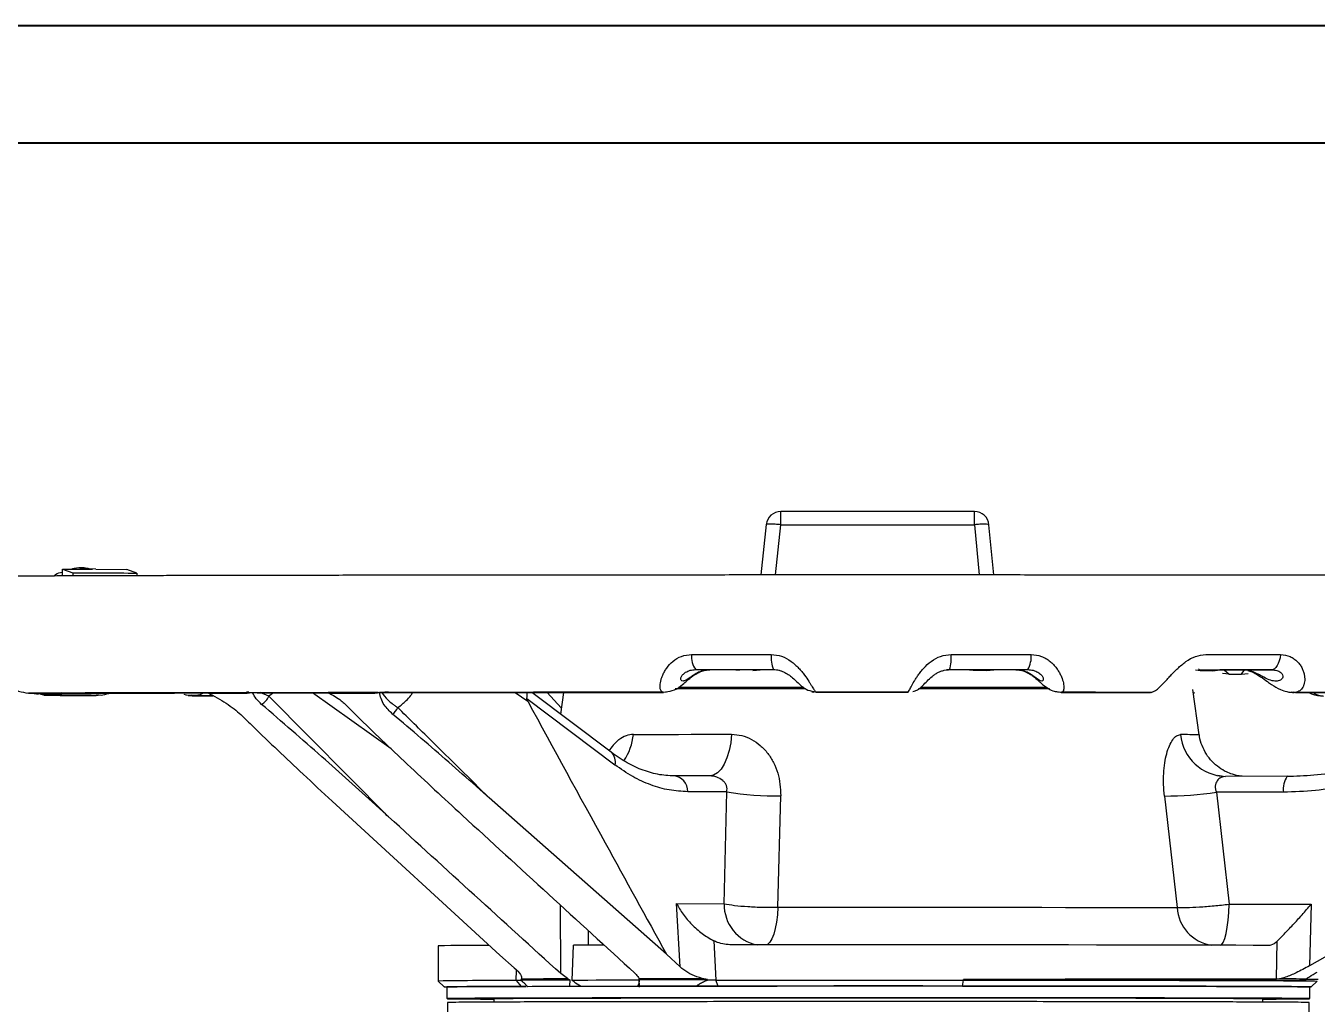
# Model space of a CAD drawing. Header units: millimetres. Extents: x 2379 to 4059, y 879 to 2067.
# Drawn here: x 3406.5 to 3626.5, y 1900.4 to 2067.1 of the extents above; entities that cross this region are included whole.
import ezdxf

# ---------------------------------------------------------------- set-up
doc = ezdxf.new("R2010")
doc.units = ezdxf.units.MM
doc.layers.add('粗实线', color=7, linetype='Continuous', lineweight=40)

msp = doc.modelspace()

# ---------------------------------------------------------------- linework, layer by layer
at = {"color": 7, "linetype": 'Continuous', "lineweight": 25}
for p, q in [((3535.128, 1982.116), (3535.128, 1984.372)), ((3568.103, 1984.372), (3535.128, 1984.372)), ((3568.103, 1982.116), (3568.103, 1984.372)), ((3532.642, 1982.131), (3531.749, 1973.554)), ((3534.238, 1973.554), (3535.128, 1982.116)), ((3535.128, 1982.116), (3568.103, 1982.116)), ((3568.103, 1982.116), (3568.925, 1973.554)), ((3571.413, 1973.554), (3570.592, 1982.111)), ((3412.737, 1974.561), (3414.53, 1973.938)), ((3412.737, 1974.561), (3417.873, 1974.539)), ((3412.737, 1973.385), (3412.737, 1974.561)), ((3414.53, 1973.938), (3414.53, 1973.392)), ((3418.413, 1974.536), (3415.687, 1974.657)), ((3416.444, 1974.781), (3415.908, 1974.783)), ((3418.413, 1974.536), (3423.741, 1974.515)), ((3425.404, 1973.885), (3423.741, 1974.515)), ((3425.404, 1973.885), (3425.404, 1973.425)), ((3520.633, 1957.427), (3533.879, 1957.431)), ((3520.633, 1957.427), (3523.012, 1957.403)), ((3528.077, 1957.249), (3526.839, 1957.4)), ((3530.351, 1957.25), (3531.591, 1957.402)), ((3562.931, 1957.315), (3563.707, 1957.41)), ((3563.883, 1957.432), (3563.344, 1957.408)), ((3563.707, 1957.41), (3563.883, 1957.432)), ((3563.883, 1957.432), (3577.189, 1957.429)), ((3567.893, 1957.251), (3566.647, 1957.403)), ((3570.177, 1957.25), (3567.893, 1957.251)), ((3570.177, 1957.25), (3571.42, 1957.401)), ((3577.189, 1957.429), (3575.192, 1957.405)), ((3606.608, 1957.231), (3605.751, 1957.343)), ((3606.608, 1957.231), (3606.259, 1957.529)), ((3606.305, 1957.413), (3618.766, 1957.402)), ((3608.747, 1957.229), (3606.608, 1957.231)), ((3608.747, 1957.229), (3609.909, 1957.379)), ((3611.514, 1956.632), (3610.387, 1956.777)), ((3610.633, 1957.379), (3611.514, 1956.632)), ((3611.514, 1956.632), (3613.63, 1956.634)), ((3613.63, 1956.634), (3614.103, 1957.365)), ((3613.63, 1956.634), (3614.752, 1956.781)), ((3618.766, 1957.402), (3613.98, 1957.381)), ((3437.742, 1953.544), (3444.205, 1953.557)), ((3437.742, 1953.544), (3437.998, 1953.408)), ((3444.495, 1953.556), (3444.092, 1953.556)), ((3444.205, 1953.557), (3444.24, 1953.414)), ((3458.382, 1953.581), (3465.767, 1953.592)), ((3458.382, 1953.581), (3458.664, 1953.425)), ((3465.767, 1953.592), (3465.759, 1953.429)), ((3467.694, 1953.614), (3468.212, 1953.719)), ((3514.963, 1953.58), (3515.643, 1953.634)), ((3514.999, 1953.567), (3515.643, 1953.634)), ((3515.072, 1953.589), (3514.999, 1953.567)), ((3540.401, 1953.642), (3540.772, 1953.611)), ((3541.12, 1953.571), (3540.401, 1953.642)), ((3540.712, 1953.7), (3540.856, 1953.656)), ((3582.306, 1953.636), (3583.046, 1953.571)), ((3582.564, 1953.613), (3582.955, 1953.55)), ((3583.01, 1953.56), (3582.965, 1953.578)), ((3598.201, 1953.55), (3598.409, 1953.571)), ((3606.415, 1946.304), (3605.324, 1954.062)), ((3622.094, 1953.607), (3622.815, 1953.537)), ((3622.721, 1953.527), (3622.094, 1953.607)), ((3622.721, 1953.527), (3622.552, 1953.563)), ((3406.756, 1953.45), (3406.952, 1953.421)), ((3407.053, 1953.41), (3406.971, 1953.421)), ((3407.053, 1953.41), (3407.272, 1953.421)), ((3409.227, 1953.164), (3408.651, 1953.29)), ((3409.067, 1953.234), (3409.404, 1953.189)), ((3409.561, 1953.1), (3409.275, 1953.137)), ((3409.475, 1953.11), (3409.275, 1953.137)), ((3409.404, 1953.189), (3409.462, 1953.181)), ((3409.462, 1953.181), (3410.412, 1953.052)), ((3417.692, 1953.07), (3418.491, 1953.11)), ((3418.435, 1953.024), (3419.247, 1953.148)), ((3418.491, 1953.11), (3418.675, 1953.119)), ((3420.333, 1953.313), (3420.985, 1953.413)), ((3433.872, 1953.088), (3433.479, 1953.186)), ((3434.176, 1953.022), (3433.763, 1953.064)), ((3433.866, 1953.054), (3433.763, 1953.064)), ((3434.338, 1953.032), (3434.176, 1953.022)), ((3434.176, 1953.022), (3438.347, 1953.012)), ((3434.755, 1953.031), (3434.338, 1953.032)), ((3434.46, 1953.04), (3434.863, 1952.98)), ((3437.998, 1953.408), (3444.24, 1953.414)), ((3444.24, 1953.414), (3444.983, 1953.518)), ((3447.924, 1952.895), (3446.458, 1953.508)), ((3448.706, 1953.477), (3447.924, 1952.895)), ((3468.316, 1932.334), (3447.924, 1952.895)), ((3468.735, 1943.955), (3455.348, 1953.488)), ((3458.012, 1953.524), (3458.096, 1953.517)), ((3458.664, 1953.425), (3465.759, 1953.429)), ((3466.784, 1953.534), (3467.18, 1953.509)), ((3489.867, 1953.53), (3492.003, 1952.046)), ((3491.866, 1952.517), (3506.876, 1941.186)), ((3506.22, 1943.331), (3492.705, 1953.533)), ((3497.733, 1950.909), (3495.314, 1953.535)), ((3498.103, 1953.537), (3497.585, 1949.85)), ((3605.417, 1953.4), (3605.631, 1953.536)), ((3623.057, 1953.526), (3622.721, 1953.527)), ((3523.019, 1939.314), (3516.906, 1939.333)), ((3523.623, 1939.295), (3523.618, 1939.261)), ((3523.646, 1939.43), (3523.629, 1939.331)), ((3610.5, 1939.189), (3609.564, 1939.359)), ((3610.89, 1939.239), (3610.508, 1939.141)), ((3621.396, 1939.244), (3610.885, 1939.239)), ((3525.918, 1936.6), (3519.272, 1936.62)), ((3525.481, 1917.526), (3525.918, 1936.6)), ((3534.647, 1916.929), (3535.126, 1935.943)), ((3620.778, 1936.534), (3609.35, 1936.529)), ((3609.35, 1936.529), (3611.491, 1917.453)), ((3458.707, 1934.996), (3487.286, 1908.739)), ((3515.64, 1908.952), (3485.459, 1935.571)), ((3600.482, 1935.888), (3602.639, 1916.872)), ((3497.631, 1905.621), (3497.599, 1917.282)), ((3517.347, 1917.551), (3525.481, 1917.526)), ((3517.968, 1906.763), (3517.347, 1917.551)), ((3611.491, 1917.453), (3625.48, 1917.46)), ((3625.48, 1917.46), (3625.204, 1906.948)), ((3502.375, 1910.47), (3502.367, 1912.922)), ((3476.751, 1910.353), (3476.751, 1904.353)), ((3499.567, 1904.468), (3499.804, 1910.469)), ((3523.707, 1911.213), (3524.07, 1904.502)), ((3619.545, 1904.654), (3619.705, 1911.131)), ((3487.286, 1908.739), (3489.729, 1906.629)), ((3517.968, 1906.763), (3515.64, 1908.952)), ((3629.522, 1909.402), (3625.204, 1906.948)), ((3490.068, 1904.444), (3490.126, 1906.186)), ((3498.807, 1904.769), (3497.631, 1905.621)), ((3476.751, 1904.353), (3477.751, 1903.353)), ((3478.251, 1903.353), (3478.251, 1901.353)), ((3490.068, 1904.444), (3490.89, 1903.443)), ((3490.848, 1904.551), (3490.845, 1904.472)), ((3490.959, 1904.75), (3490.848, 1904.551)), ((3490.89, 1903.443), (3491.746, 1903.447)), ((3491.908, 1903.45), (3491.947, 1903.451)), ((3498.807, 1904.769), (3499.169, 1904.572)), ((3499.169, 1904.572), (3499.132, 1903.468)), ((3510.95, 1904.789), (3511.006, 1904.592)), ((3511.05, 1903.488), (3511.006, 1904.592)), ((3511.066, 1903.337), (3511.06, 1903.475)), ((3522.653, 1904.604), (3521.722, 1904.801)), ((3522.657, 1904.519), (3522.653, 1904.604)), ((3524.07, 1904.502), (3522.657, 1904.519)), ((3524.439, 1903.5), (3524.07, 1904.502)), ((3566.073, 1903.508), (3566.269, 1904.51)), ((3566.269, 1904.51), (3566.269, 1904.613)), ((3620.103, 1904.719), (3619.545, 1904.654)), ((3624.584, 1904.692), (3624.496, 1904.632)), ((3625.251, 1901.352), (3625.251, 1903.352)), ((3625.501, 1903.352), (3626.501, 1904.352)), ((3486.251, 1901.365), (3486.251, 1900.764)), ((3617.251, 1900.764), (3617.251, 1901.365)), ((3478.351, 1900.694), (3477.829, 1860.858)), ((3625.522, 1872.329), (3625.151, 1900.694))]:
    msp.add_line(p, q, dxfattribs=at)
at = {"color": 7, "linetype": 'Continuous', "lineweight": 25, "flags": 128}
for points in [[(3519.932, 1960.011), (3521.616, 1960.012), (3523.302, 1960.012), (3524.992, 1960.013), (3526.684, 1960.013), (3528.379, 1960.014), (3530.076, 1960.014), (3531.775, 1960.015), (3533.477, 1960.015)], [(3564.156, 1960.016), (3565.863, 1960.016), (3567.569, 1960.016), (3569.273, 1960.015), (3570.975, 1960.015), (3572.675, 1960.014), (3574.373, 1960.014), (3576.069, 1960.013), (3577.762, 1960.013)], [(3607.534, 1959.997), (3609.149, 1959.995), (3610.757, 1959.994), (3612.359, 1959.993), (3613.956, 1959.992), (3615.546, 1959.99), (3617.129, 1959.989), (3618.706, 1959.987), (3620.276, 1959.986)], [(3620.276, 1959.986), (3620.172, 1959.44), (3620.037, 1958.938), (3619.872, 1958.493), (3619.683, 1958.113), (3619.472, 1957.808), (3619.246, 1957.585), (3619.009, 1957.449), (3618.766, 1957.402)], [(3531.591, 1957.402), (3530.996, 1957.401), (3530.401, 1957.401), (3529.806, 1957.401), (3529.212, 1957.401), (3528.618, 1957.401), (3528.025, 1957.4), (3527.432, 1957.4), (3526.839, 1957.4)], [(3571.42, 1957.401), (3570.825, 1957.402), (3570.229, 1957.402), (3569.632, 1957.402), (3569.036, 1957.402), (3568.439, 1957.402), (3567.842, 1957.402), (3567.245, 1957.403), (3566.647, 1957.403)], [(3539.301, 1954.174), (3538.482, 1954.173), (3534.296, 1954.17), (3530.225, 1954.167), (3526.298, 1954.163), (3522.54, 1954.158), (3518.977, 1954.153), (3517.148, 1954.15)], [(3580.911, 1954.158), (3580.468, 1954.159), (3576.686, 1954.163), (3572.738, 1954.167), (3568.651, 1954.171), (3564.451, 1954.173), (3560.166, 1954.175), (3558.568, 1954.176)], [(3510.016, 1946.38), (3511.803, 1946.384), (3513.686, 1946.389), (3515.662, 1946.392), (3517.725, 1946.396), (3519.871, 1946.4), (3522.093, 1946.403), (3524.388, 1946.406), (3526.748, 1946.409)], [(3526.748, 1946.409), (3526.595, 1944.972), (3526.327, 1943.619), (3525.953, 1942.391), (3525.486, 1941.329), (3524.939, 1940.467), (3524.33, 1939.831), (3523.679, 1939.443), (3523.007, 1939.314)], [(3534.647, 1916.929), (3534.558, 1915.625), (3534.403, 1914.396), (3534.188, 1913.282), (3533.918, 1912.318), (3533.602, 1911.535), (3533.25, 1910.958), (3532.875, 1910.605), (3532.648, 1910.508)], [(3534.647, 1916.929), (3539.133, 1916.932), (3543.698, 1916.933), (3548.313, 1916.934), (3552.95, 1916.935), (3557.579, 1916.934), (3562.172, 1916.933), (3566.7, 1916.93), (3571.135, 1916.927), (3575.45, 1916.924), (3579.617, 1916.919), (3583.611, 1916.914), (3587.406, 1916.909), (3590.981, 1916.902), (3594.311, 1916.895), (3597.376, 1916.888), (3600.158, 1916.88), (3602.639, 1916.872)], [(3610.035, 1910.453), (3610.188, 1910.553), (3610.479, 1910.945), (3610.749, 1911.585), (3610.988, 1912.45), (3611.188, 1913.51), (3611.342, 1914.726), (3611.444, 1916.056), (3611.491, 1917.453)], [(3504.949, 1910.478), (3503.712, 1910.476), (3502.383, 1910.474), (3501.08, 1910.471), (3499.804, 1910.469)], [(3618.251, 1910.426), (3615.604, 1910.436), (3612.632, 1910.446), (3609.348, 1910.455), (3605.771, 1910.464), (3601.917, 1910.472), (3597.807, 1910.479), (3593.463, 1910.486), (3588.905, 1910.492), (3584.157, 1910.497), (3579.244, 1910.502), (3574.19, 1910.506), (3569.022, 1910.509), (3563.766, 1910.511), (3558.448, 1910.512), (3553.096, 1910.513), (3547.737, 1910.513), (3542.399, 1910.512), (3537.109, 1910.51), (3531.893, 1910.507), (3526.779, 1910.504)], [(3478.251, 1903.335), (3478.217, 1903.335), (3477.812, 1903.347), (3477.786, 1903.358), (3478.142, 1903.369), (3478.876, 1903.381), (3479.985, 1903.392), (3481.464, 1903.403), (3483.304, 1903.413), (3485.496, 1903.423), (3488.029, 1903.433), (3490.89, 1903.443)], [(3490.848, 1904.551), (3491.799, 1904.554), (3492.776, 1904.557), (3493.779, 1904.559), (3494.808, 1904.562), (3495.862, 1904.564), (3496.94, 1904.567), (3498.043, 1904.569), (3499.169, 1904.572)], [(3490.959, 1904.75), (3491.862, 1904.752), (3492.788, 1904.755), (3493.736, 1904.757), (3494.707, 1904.76), (3495.7, 1904.762), (3496.715, 1904.764), (3497.75, 1904.767), (3498.807, 1904.769)], [(3491.947, 1903.451), (3492.781, 1903.453), (3493.634, 1903.456), (3494.505, 1903.458), (3495.395, 1903.46), (3496.303, 1903.462), (3497.229, 1903.464), (3498.172, 1903.466), (3499.132, 1903.468)], [(3511.014, 1904.488), (3509.489, 1904.485), (3507.989, 1904.483), (3506.515, 1904.481), (3505.068, 1904.478), (3503.649, 1904.476), (3502.259, 1904.473), (3500.898, 1904.471), (3499.567, 1904.468)], [(3501.019, 1903.468), (3502.155, 1903.47), (3503.312, 1903.473), (3504.491, 1903.475), (3505.691, 1903.477), (3506.91, 1903.479), (3508.149, 1903.481), (3509.407, 1903.483), (3510.684, 1903.484)], [(3625.251, 1903.352), (3625.24, 1903.355), (3624.977, 1903.366), (3624.365, 1903.377), (3623.408, 1903.387), (3622.109, 1903.398), (3620.474, 1903.408), (3618.512, 1903.418), (3616.232, 1903.428), (3613.645, 1903.437), (3610.763, 1903.446), (3607.599, 1903.455), (3604.17, 1903.463), (3600.49, 1903.47), (3596.578, 1903.477), (3592.453, 1903.483), (3588.134, 1903.489), (3583.641, 1903.494), (3578.996, 1903.498), (3574.222, 1903.502), (3569.34, 1903.505), (3564.375, 1903.507), (3559.349, 1903.509), (3554.288, 1903.51), (3549.214, 1903.51), (3544.152, 1903.509), (3539.126, 1903.508), (3534.161, 1903.505), (3529.279, 1903.502), (3524.505, 1903.499), (3519.86, 1903.494), (3515.367, 1903.489), (3511.048, 1903.484), (3510.797, 1903.483)], [(3510.95, 1904.789), (3512.245, 1904.791), (3513.555, 1904.793), (3514.881, 1904.794), (3516.222, 1904.796), (3517.577, 1904.797), (3518.945, 1904.799), (3520.327, 1904.8), (3521.722, 1904.801)], [(3511.006, 1904.592), (3512.401, 1904.593), (3513.815, 1904.595), (3515.247, 1904.597), (3516.697, 1904.599), (3518.163, 1904.6), (3519.644, 1904.602), (3521.141, 1904.603), (3522.653, 1904.604)], [(3511.05, 1903.488), (3512.217, 1903.49), (3513.396, 1903.491), (3514.588, 1903.493), (3515.792, 1903.494), (3517.008, 1903.496), (3518.236, 1903.497), (3519.475, 1903.498), (3520.725, 1903.499)], [(3524.07, 1904.502), (3529.128, 1904.506), (3534.301, 1904.509), (3539.564, 1904.511), (3544.89, 1904.512), (3550.251, 1904.513), (3555.619, 1904.513), (3560.967, 1904.512), (3566.269, 1904.51)], [(3524.439, 1903.5), (3529.429, 1903.504), (3534.533, 1903.507), (3539.726, 1903.509), (3544.98, 1903.51), (3550.269, 1903.511), (3555.566, 1903.511), (3560.842, 1903.51), (3566.073, 1903.508)], [(3566.073, 1903.508), (3571.11, 1903.505), (3576.051, 1903.502), (3580.871, 1903.498), (3585.548, 1903.493), (3590.057, 1903.488), (3594.378, 1903.481), (3598.489, 1903.475), (3602.37, 1903.467), (3606.002, 1903.459), (3609.367, 1903.451), (3612.449, 1903.442), (3615.233, 1903.433), (3617.706, 1903.423), (3619.854, 1903.413), (3621.669, 1903.402), (3623.14, 1903.392), (3624.261, 1903.381), (3625.026, 1903.37), (3625.431, 1903.359), (3625.475, 1903.348), (3625.251, 1903.339)], [(3566.269, 1904.613), (3571.374, 1904.611), (3576.382, 1904.607), (3581.267, 1904.603), (3586.007, 1904.598), (3590.578, 1904.593), (3594.957, 1904.587), (3599.124, 1904.58), (3603.057, 1904.572), (3606.738, 1904.564), (3610.149, 1904.556), (3613.273, 1904.547), (3616.095, 1904.537), (3618.6, 1904.527), (3620.778, 1904.517), (3622.617, 1904.507), (3624.108, 1904.496), (3624.647, 1904.491)], [(3566.269, 1904.51), (3571.374, 1904.507), (3576.382, 1904.504), (3581.267, 1904.5), (3586.007, 1904.495), (3590.578, 1904.489), (3594.957, 1904.483), (3599.124, 1904.476), (3603.057, 1904.469), (3606.738, 1904.461), (3610.149, 1904.452), (3613.273, 1904.443), (3616.095, 1904.434), (3618.6, 1904.424), (3620.778, 1904.414), (3622.617, 1904.403), (3624.108, 1904.392), (3625.244, 1904.381), (3626.019, 1904.37), (3626.43, 1904.359), (3626.501, 1904.352)], [(3617.251, 1901.281), (3617.411, 1901.282), (3619.534, 1901.292), (3621.333, 1901.302), (3622.801, 1901.312), (3623.93, 1901.323), (3624.715, 1901.333), (3625.152, 1901.344), (3625.24, 1901.355), (3624.977, 1901.366), (3624.365, 1901.377), (3623.408, 1901.387), (3622.109, 1901.398), (3620.474, 1901.408), (3618.512, 1901.418), (3616.232, 1901.428), (3613.645, 1901.437), (3610.763, 1901.446), (3607.599, 1901.455), (3604.17, 1901.463), (3600.49, 1901.47), (3596.578, 1901.477), (3592.453, 1901.483), (3588.134, 1901.489), (3583.641, 1901.494), (3578.996, 1901.498), (3574.222, 1901.502), (3569.34, 1901.505), (3564.375, 1901.507), (3559.349, 1901.509), (3554.288, 1901.51), (3549.214, 1901.51), (3544.152, 1901.509), (3539.126, 1901.508), (3534.161, 1901.505), (3529.279, 1901.502), (3524.505, 1901.499), (3519.86, 1901.494), (3515.367, 1901.489), (3511.048, 1901.484), (3506.923, 1901.477), (3503.011, 1901.471), (3499.332, 1901.463), (3495.902, 1901.455), (3492.738, 1901.447), (3489.856, 1901.438), (3487.269, 1901.428), (3484.989, 1901.419), (3483.027, 1901.409), (3481.393, 1901.398), (3480.093, 1901.388), (3479.136, 1901.377), (3478.524, 1901.367), (3478.262, 1901.356), (3478.349, 1901.345), (3478.786, 1901.334), (3479.572, 1901.323), (3480.701, 1901.313), (3482.168, 1901.302), (3483.967, 1901.292), (3486.09, 1901.282), (3486.251, 1901.282)], [(3486.251, 1901.341), (3486.044, 1901.348), (3486.044, 1901.358), (3486.395, 1901.368), (3487.094, 1901.379), (3488.139, 1901.389), (3489.522, 1901.398), (3491.238, 1901.408), (3493.276, 1901.417), (3495.627, 1901.426), (3498.277, 1901.435), (3501.212, 1901.443), (3504.417, 1901.45), (3507.874, 1901.458), (3511.566, 1901.464), (3515.472, 1901.47), (3519.571, 1901.475), (3523.843, 1901.48), (3528.263, 1901.484), (3532.808, 1901.487), (3537.455, 1901.49), (3542.177, 1901.492), (3546.951, 1901.493), (3551.751, 1901.493), (3556.55, 1901.493), (3561.324, 1901.492), (3566.047, 1901.49), (3570.693, 1901.487), (3575.239, 1901.484), (3579.659, 1901.48), (3583.93, 1901.475), (3588.029, 1901.47), (3591.935, 1901.464), (3595.627, 1901.457), (3599.084, 1901.45), (3602.289, 1901.442), (3605.224, 1901.434), (3607.874, 1901.426), (3610.225, 1901.417), (3612.263, 1901.407), (3613.979, 1901.398), (3615.363, 1901.388), (3616.407, 1901.378), (3617.106, 1901.368), (3617.457, 1901.357), (3617.457, 1901.347), (3617.251, 1901.34)]]:
    msp.add_lwpolyline(points, dxfattribs=at)
at = {"color": 7, "linetype": 'Continuous', "lineweight": 25}
for centre, radius, start, end in [((3535.128, 1981.872), 2.5, 89.99963, 174.0622), ((3568.103, 1981.872), 2.5, 5.48335, 89.99975), ((3523.459, 1959.58), 3.552, 173.03617, 217.31461), ((3538.917, 1959.539), 5.461, 174.99942, 202.70803), ((3556.415, 1959.528), 7.756, 344.31989, 3.60709), ((3573.692, 1959.56), 4.095, 328.64341, 6.35188), ((3445.186, 1954.096), 2.99, 299.82941, 336.32535), ((3467.125, 1952.176), 2.995, 308.67298, 336.20635), ((3500.659, 1947.252), 9.398, 325.32743, 354.67802), ((3603.744, 1859.964), 86.382, 88.22863, 90.36633), ((3611.087, 1947.175), 7.939, 186.01237, 268.57478), ((3504.912, 1941.759), 2.046, 343.7516, 50.24879), ((3516.641, 1936.713), 2.633, 357.9869, 84.42865), ((3624.325, 1937.149), 3.6, 144.41671, 189.84152), ((3533.628, 1979.85), 43.932, 259.89257, 271.95432), ((3600.446, 1998.056), 62.168, 270.03279, 278.23411), ((3532.405, 1917.323), 6.927, 178.32202, 259.40651), ((3609.58, 1917.319), 6.956, 183.69146, 260.57483), ((3483.824, 1588.42), 322.01, 89.73693, 91.25872), ((3488.546, 1153.82), 750.625, 89.883813, 90.900378), ((3489.885, 1174.723), 728.723, 89.855991, 90.91481), ((3614.701, 656.176), 1248.554, 89.54649, 89.75213)]:
    msp.add_arc(centre, radius, start, end, dxfattribs=at)
for points in [[(3535.128, 1982.116), (3534.804, 1982.146), (3534.157, 1982.205), (3533.338, 1982.234), (3532.762, 1982.214), (3532.682, 1982.158), (3532.642, 1982.131)], [(3570.592, 1982.111), (3570.552, 1982.139), (3570.472, 1982.195), (3569.895, 1982.22), (3569.076, 1982.198), (3568.427, 1982.143), (3568.103, 1982.116)]]:
    msp.add_open_spline(points, degree=3, dxfattribs=at)
for points, knots in [([(3551.751, 1973.556), (3549.353, 1973.556), (3545.971, 1973.556), (3540.968, 1973.556), (3536.677, 1973.555), (3531.573, 1973.554), (3526.231, 1973.552), (3520.665, 1973.55), (3514.963, 1973.548), (3509.178, 1973.544), (3503.353, 1973.541), (3497.523, 1973.537), (3491.716, 1973.532), (3485.956, 1973.527), (3480.265, 1973.521), (3474.661, 1973.515), (3469.16, 1973.508), (3463.779, 1973.501), (3458.529, 1973.493), (3453.425, 1973.485), (3448.478, 1973.477), (3443.698, 1973.468), (3439.095, 1973.458), (3434.679, 1973.449), (3430.457, 1973.439), (3426.437, 1973.428), (3422.625, 1973.418), (3419.028, 1973.407), (3415.65, 1973.396), (3412.495, 1973.385), (3409.567, 1973.373), (3406.868, 1973.362), (3404.399, 1973.35), (3402.159, 1973.338), (3400.154, 1973.327), (3398.43, 1973.315), (3397.466, 1973.308), (3397.021, 1973.305)], [0, 0, 0, 0, 0.0344071, 0.0485109, 0.0718894, 0.0961605, 0.1221805, 0.149305, 0.1772714, 0.2058697, 0.2349502, 0.2644009, 0.2941371, 0.3240924, 0.3542143, 0.3844599, 0.4147936, 0.445185, 0.4756078, 0.5060385, 0.5364555, 0.5668389, 0.5971695, 0.6274283, 0.6575964, 0.6876542, 0.7175815, 0.7473561, 0.7769545, 0.8063502, 0.8355137, 0.8644114, 0.8930048, 0.921249, 0.9490912, 0.9764687, 1, 1, 1, 1]), ([(3411.267, 1973.38), (3411.369, 1973.472), (3411.792, 1973.854), (3412.33, 1973.954), (3412.737, 1974.03)], [0, 0, 0, 0, 0.2430477, 1, 1, 1, 1]), ([(3414.295, 1974.555), (3414.45, 1974.611), (3415.601, 1975.03), (3416.818, 1974.766), (3417.873, 1974.539)], [0, 0, 0, 0, 0.1344178, 1, 1, 1, 1]), ([(3414.53, 1973.938), (3416.187, 1973.929), (3419.509, 1973.912), (3423.436, 1973.894), (3425.404, 1973.885)], [0, 0, 0, 0, 0.498853, 1, 1, 1, 1]), ([(3713.225, 1953.275), (3713.28, 1953.281), (3713.42, 1953.296), (3713.802, 1953.353), (3714.37, 1953.466), (3715.092, 1953.659), (3716.005, 1953.986), (3717.13, 1954.533), (3718.387, 1955.381), (3719.616, 1956.543), (3720.667, 1957.959), (3721.46, 1959.554), (3721.959, 1961.268), (3722.148, 1963.044), (3722.019, 1964.826), (3721.577, 1966.557), (3720.835, 1968.183), (3719.817, 1969.651), (3718.557, 1970.915), (3717.192, 1971.867), (3715.934, 1972.474), (3714.937, 1972.815), (3714.179, 1973.003), (3713.598, 1973.106), (3713.153, 1973.163), (3712.785, 1973.196), (3712.372, 1973.221), (3711.981, 1973.234), (3711.393, 1973.248), (3710.608, 1973.261), (3709.675, 1973.273), (3708.489, 1973.286), (3707.105, 1973.298), (3705.442, 1973.311), (3703.507, 1973.324), (3701.305, 1973.337), (3698.838, 1973.35), (3696.112, 1973.362), (3693.132, 1973.375), (3689.903, 1973.387), (3686.432, 1973.399), (3682.723, 1973.411), (3678.785, 1973.422), (3674.623, 1973.433), (3670.247, 1973.444), (3665.662, 1973.454), (3660.879, 1973.464), (3655.905, 1973.474), (3650.75, 1973.483), (3645.424, 1973.491), (3639.936, 1973.5), (3634.297, 1973.507), (3628.517, 1973.514), (3622.61, 1973.521), (3616.587, 1973.527), (3610.462, 1973.532), (3604.25, 1973.537), (3597.969, 1973.542), (3591.645, 1973.546), (3585.312, 1973.549), (3579.036, 1973.551), (3572.984, 1973.553), (3567.539, 1973.555), (3562.763, 1973.556), (3557.634, 1973.556), (3553.998, 1973.556), (3551.751, 1973.556)], [0, 0, 0, 0, 0.0017465, 0.0044658, 0.0070078, 0.0098268, 0.0132699, 0.01777, 0.0233681, 0.0295284, 0.0358372, 0.0421771, 0.0485239, 0.0548725, 0.0612218, 0.0675716, 0.0739223, 0.080274, 0.0866264, 0.0929737, 0.0980915, 0.1017275, 0.1047111, 0.1075398, 0.110673, 0.1150505, 0.1222946, 0.1411051, 0.1636746, 0.1818588, 0.204115, 0.2240384, 0.2453355, 0.2673737, 0.2899055, 0.3127692, 0.3358643, 0.359126, 0.3825109, 0.405989, 0.4295389, 0.4531449, 0.4767954, 0.5004811, 0.5241948, 0.5479305, 0.5716831, 0.5954484, 0.619222, 0.6430003, 0.666779, 0.690554, 0.7143201, 0.7380713, 0.7617997, 0.7854945, 0.8091398, 0.8327115, 0.8561692, 0.8794397, 0.9023738, 0.9246109, 0.9449865, 0.9610624, 0.975932, 1, 1, 1, 1]), ([(3396.513, 1959.802), (3396.777, 1959.739), (3397.307, 1959.613), (3398.32, 1958.713), (3399.264, 1957.777), (3400.095, 1956.988), (3400.953, 1956.221), (3401.89, 1955.489), (3402.891, 1954.842), (3403.933, 1954.274), (3405.295, 1953.706), (3406.389, 1953.518), (3406.952, 1953.421)], [0, 0, 0, 0, 0.1245352, 0.24971233, 0.37466833, 0.43581207, 0.49973476, 0.6193036, 0.68313056, 0.74992474, 0.87137284, 1, 1, 1, 1]), ([(3514.963, 1953.58), (3514.857, 1953.664), (3514.65, 1953.827), (3514.533, 1954.487), (3514.6, 1955.244), (3514.793, 1955.958), (3515.004, 1956.518), (3515.294, 1957.102), (3515.808, 1957.908), (3516.688, 1958.872), (3518.147, 1959.809), (3519.338, 1959.944), (3519.932, 1960.011)], [0, 0, 0, 0, 0.1282409, 0.2497124, 0.3801337, 0.4411768, 0.4997209, 0.5635671, 0.6246009, 0.7496437, 0.8749995, 1, 1, 1, 1]), ([(3533.477, 1960.015), (3534.087, 1959.949), (3535.309, 1959.815), (3536.647, 1959.032), (3537.562, 1958.301), (3538.169, 1957.71), (3538.709, 1957.099), (3539.317, 1956.317), (3539.811, 1955.576), (3540.21, 1954.931), (3540.547, 1954.369), (3540.877, 1953.822), (3541.024, 1953.665), (3541.1, 1953.584)], [0, 0, 0, 0, 0.1245194, 0.2495841, 0.3108218, 0.3749069, 0.4359753, 0.4998788, 0.6193777, 0.6832429, 0.7501183, 0.8717113, 1, 1, 1, 1]), ([(3556.812, 1953.582), (3556.866, 1953.661), (3556.97, 1953.814), (3557.303, 1954.465), (3557.71, 1955.221), (3558.145, 1955.935), (3558.52, 1956.496), (3558.957, 1957.084), (3559.649, 1957.895), (3560.706, 1958.866), (3562.31, 1959.813), (3563.541, 1959.948), (3564.156, 1960.016)], [0, 0, 0, 0, 0.1281513, 0.2496843, 0.3801441, 0.4411883, 0.4997197, 0.5635694, 0.6245897, 0.7496425, 0.8750065, 1, 1, 1, 1]), ([(3577.762, 1960.013), (3578.366, 1959.947), (3579.268, 1959.85), (3580.314, 1959.323), (3581.006, 1958.841), (3581.61, 1958.277), (3582.106, 1957.683), (3582.514, 1957.067), (3582.925, 1956.282), (3583.184, 1955.539), (3583.316, 1954.894), (3583.366, 1954.335), (3583.309, 1953.795), (3583.135, 1953.647), (3583.046, 1953.571)], [0, 0, 0, 0, 0.1244726, 0.1859089, 0.2498878, 0.3111053, 0.3751889, 0.4362181, 0.5000981, 0.6195311, 0.6833816, 0.7502528, 0.8718565, 1, 1, 1, 1]), ([(3598.27, 1953.561), (3598.482, 1953.635), (3598.896, 1953.779), (3599.665, 1954.421), (3600.39, 1955.174), (3601.044, 1955.889), (3601.56, 1956.452), (3602.119, 1957.041), (3602.946, 1957.857), (3604.112, 1958.836), (3605.755, 1959.792), (3606.942, 1959.928), (3607.534, 1959.997)], [0, 0, 0, 0, 0.1280635, 0.2496605, 0.3801541, 0.4411983, 0.4997165, 0.5635714, 0.6245804, 0.7496419, 0.8750131, 1, 1, 1, 1]), ([(3620.276, 1959.986), (3620.831, 1959.92), (3621.66, 1959.82), (3622.568, 1959.287), (3623.144, 1958.8), (3623.614, 1958.232), (3623.964, 1957.634), (3624.208, 1957.014), (3624.391, 1956.225), (3624.392, 1955.481), (3624.244, 1954.837), (3623.999, 1954.281), (3623.553, 1953.747), (3623.066, 1953.608), (3622.815, 1953.537)], [0, 0, 0, 0, 0.12447781, 0.18589566, 0.24987596, 0.31109782, 0.37520407, 0.4362225, 0.50010716, 0.61952435, 0.68338488, 0.75027631, 0.87194143, 1, 1, 1, 1]), ([(3515.482, 1953.634), (3516.011, 1953.715), (3517.152, 1953.891), (3518.249, 1954.758), (3519.161, 1955.555), (3519.939, 1956.228), (3520.789, 1956.786), (3521.51, 1957.132), (3522.281, 1957.365), (3522.787, 1957.39), (3523.048, 1957.403)], [0, 0, 0, 0, 0.1857217, 0.4006953, 0.525066, 0.6801172, 0.7583564, 0.8357456, 0.9152422, 1, 1, 1, 1]), ([(3523.012, 1957.403), (3522.686, 1957.38), (3522.035, 1957.333), (3521.105, 1956.979), (3520.332, 1956.537), (3519.564, 1956.003), (3518.944, 1955.58), (3518.438, 1955.429), (3518.113, 1955.591), (3518.06, 1956.02), (3518.365, 1956.553), (3518.879, 1956.996), (3519.67, 1957.355), (3520.312, 1957.403), (3520.633, 1957.427)], [0, 0, 0, 0, 0.0625989, 0.1249043, 0.1872263, 0.2496807, 0.3746119, 0.4998044, 0.6249986, 0.7497987, 0.8151711, 0.8749227, 0.9374287, 1, 1, 1, 1]), ([(3526.839, 1957.4), (3526.149, 1957.4), (3524.768, 1957.401), (3523.598, 1957.403), (3523.012, 1957.403)], [0, 0, 0, 0, 0.500015, 1, 1, 1, 1]), ([(3534.087, 1957.405), (3533.86, 1957.405), (3533.176, 1957.403), (3532.226, 1957.402), (3531.591, 1957.402)], [0, 0, 0, 0, 0.33151063, 1, 1, 1, 1]), ([(3533.879, 1957.431), (3534.214, 1957.418), (3534.641, 1957.402), (3535.016, 1957.253), (3535.096, 1957.221)], [0, 0, 0, 0, 0.78531963, 1, 1, 1, 1]), ([(3534.781, 1957.329), (3535.057, 1957.246), (3535.621, 1957.079), (3536.433, 1956.605), (3537.196, 1956.003), (3538.211, 1955.058), (3539.261, 1953.997), (3540.28, 1953.788), (3540.712, 1953.7)], [0, 0, 0, 0, 0.099024, 0.2022508, 0.3197532, 0.4562471, 0.7696172, 1, 1, 1, 1]), ([(3557.614, 1953.674), (3557.752, 1953.71), (3558.484, 1953.904), (3559.127, 1954.527), (3560.017, 1955.453), (3560.706, 1956.131), (3561.361, 1956.622), (3561.871, 1956.926), (3562.407, 1957.17), (3562.77, 1957.271), (3562.952, 1957.323)], [0, 0, 0, 0, 0.0714083, 0.3809344, 0.5556887, 0.7203323, 0.7949508, 0.8649836, 0.932048, 1, 1, 1, 1]), ([(3566.647, 1957.403), (3566.012, 1957.403), (3564.74, 1957.405), (3563.809, 1957.407), (3563.344, 1957.408)], [0, 0, 0, 0, 0.5000497, 1, 1, 1, 1]), ([(3575.192, 1957.405), (3574.621, 1957.404), (3573.478, 1957.402), (3572.106, 1957.402), (3571.42, 1957.401)], [0, 0, 0, 0, 0.4999263, 1, 1, 1, 1]), ([(3575.148, 1957.405), (3575.434, 1957.39), (3575.983, 1957.361), (3576.802, 1957.098), (3577.524, 1956.727), (3578.285, 1956.198), (3578.883, 1955.668), (3579.619, 1954.98), (3580.561, 1954.248), (3581.607, 1953.727), (3582.188, 1953.662), (3582.427, 1953.636)], [0, 0, 0, 0, 0.093408, 0.1791879, 0.26097, 0.3408111, 0.4814037, 0.5675837, 0.7643431, 0.9034002, 1, 1, 1, 1]), ([(3577.189, 1957.429), (3577.513, 1957.405), (3578.161, 1957.357), (3578.969, 1956.997), (3579.507, 1956.555), (3579.852, 1956.022), (3579.856, 1955.593), (3579.597, 1955.431), (3579.159, 1955.582), (3578.59, 1956.005), (3577.856, 1956.539), (3577.099, 1956.98), (3576.174, 1957.334), (3575.52, 1957.381), (3575.192, 1957.405)], [0, 0, 0, 0, 0.0625764, 0.1252848, 0.1848998, 0.2501233, 0.3749307, 0.5001323, 0.6253324, 0.7502715, 0.8127295, 0.8750555, 0.937394, 1, 1, 1, 1]), ([(3613.98, 1957.381), (3613.323, 1957.38), (3612.008, 1957.379), (3610.609, 1957.379), (3609.909, 1957.379)], [0, 0, 0, 0, 0.4999268, 1, 1, 1, 1]), ([(3618.766, 1957.402), (3619.063, 1957.378), (3619.657, 1957.33), (3620.316, 1956.97), (3620.651, 1956.527), (3620.684, 1955.995), (3620.268, 1955.566), (3619.515, 1955.404), (3618.595, 1955.555), (3617.657, 1955.979), (3616.699, 1956.513), (3615.845, 1956.955), (3614.907, 1957.31), (3614.289, 1957.357), (3613.98, 1957.381)], [0, 0, 0, 0, 0.0625764, 0.1252848, 0.1848997, 0.2501233, 0.3749307, 0.5001323, 0.6253324, 0.7502715, 0.8127295, 0.8750555, 0.937394, 1, 1, 1, 1]), ([(3614.699, 1957.289), (3614.931, 1957.221), (3615.394, 1957.086), (3616.153, 1956.687), (3617.061, 1956.098), (3617.896, 1955.474), (3618.967, 1954.713), (3620.077, 1954.068), (3621.401, 1953.604), (3622.176, 1953.55), (3622.592, 1953.521)], [0, 0, 0, 0, 0.0868567, 0.1736311, 0.259945, 0.4143185, 0.5098834, 0.7141667, 0.8464297, 1, 1, 1, 1]), ([(3437.48, 1953.504), (3437.476, 1953.512), (3437.468, 1953.528), (3437.578, 1953.542), (3437.694, 1953.544), (3437.742, 1953.544)], [0, 0, 0, 0, 0.36415878, 0.730056, 1, 1, 1, 1]), ([(3444.205, 1953.557), (3444.286, 1953.556), (3444.447, 1953.555), (3444.729, 1953.537), (3444.906, 1953.524), (3444.983, 1953.518)], [0, 0, 0, 0, 0.3587973, 0.7200357, 1, 1, 1, 1]), ([(3457.998, 1953.537), (3458.004, 1953.545), (3458.017, 1953.561), (3458.163, 1953.579), (3458.312, 1953.58), (3458.382, 1953.581)], [0, 0, 0, 0, 0.3445815, 0.6913843, 1, 1, 1, 1]), ([(3465.759, 1953.429), (3465.895, 1953.433), (3466.171, 1953.442), (3466.472, 1953.511), (3466.625, 1953.547)], [0, 0, 0, 0, 0.4892665, 1, 1, 1, 1]), ([(3465.767, 1953.592), (3465.859, 1953.591), (3466.045, 1953.589), (3466.356, 1953.569), (3466.539, 1953.554), (3466.625, 1953.547)], [0, 0, 0, 0, 0.3456454, 0.6937449, 1, 1, 1, 1]), ([(3466.625, 1953.547), (3469.493, 1953.55), (3475.239, 1953.556), (3483.659, 1953.563), (3491.684, 1953.569), (3499.288, 1953.574), (3507.043, 1953.577), (3512.323, 1953.579), (3514.963, 1953.58)], [0, 0, 0, 0, 0.1905194, 0.3817787, 0.5355474, 0.689316, 0.844658, 1, 1, 1, 1]), ([(3514.999, 1953.567), (3511.763, 1953.566), (3505.278, 1953.563), (3496.397, 1953.559), (3488.297, 1953.553), (3480.958, 1953.548), (3473.755, 1953.541), (3469.108, 1953.536), (3466.784, 1953.534)], [0, 0, 0, 0, 0.191069, 0.3828813, 0.5363817, 0.689882, 0.844941, 1, 1, 1, 1]), ([(3467.403, 1953.506), (3468.337, 1953.507), (3471.15, 1953.511), (3475.994, 1953.516), (3481.913, 1953.523), (3487.954, 1953.529), (3494.092, 1953.534), (3500.314, 1953.539), (3506.605, 1953.543), (3511.555, 1953.546), (3514.425, 1953.547), (3515.159, 1953.548)], [0, 0, 0, 0, 0.0636959, 0.1918521, 0.3199247, 0.4478685, 0.5756211, 0.7030914, 0.8301371, 0.9565192, 1, 1, 1, 1]), ([(3517.674, 1954.422), (3518.296, 1954.423), (3520.617, 1954.428), (3525.221, 1954.434), (3531.381, 1954.441), (3536.041, 1954.444), (3538.645, 1954.445), (3539, 1954.445)], [0, 0, 0, 0, 0.1039033, 0.3876622, 0.671421, 0.9551799, 1, 1, 1, 1]), ([(3541.1, 1953.584), (3543.714, 1953.584), (3548.949, 1953.583), (3554.189, 1953.582), (3556.812, 1953.582)], [0, 0, 0, 0, 0.4994046, 1, 1, 1, 1]), ([(3556.799, 1953.569), (3554.188, 1953.57), (3548.958, 1953.571), (3543.735, 1953.571), (3541.12, 1953.571)], [0, 0, 0, 0, 0.499406, 1, 1, 1, 1]), ([(3541.145, 1953.556), (3541.324, 1953.556), (3542.924, 1953.556), (3546.46, 1953.556), (3549.818, 1953.556), (3551.751, 1953.556)], [0, 0, 0, 0, 0.0506143, 0.4536054, 1, 1, 1, 1]), ([(3558.923, 1954.448), (3561.001, 1954.447), (3565.339, 1954.445), (3571.654, 1954.44), (3576.793, 1954.435), (3579.545, 1954.431), (3580.415, 1954.43)], [0, 0, 0, 0, 0.2717648, 0.5675031, 0.8632413, 1, 1, 1, 1]), ([(3582.912, 1953.55), (3584.766, 1953.549), (3588.57, 1953.547), (3593.63, 1953.544), (3596.812, 1953.542), (3598.086, 1953.542)], [0, 0, 0, 0, 0.3629631, 0.7448966, 1, 1, 1, 1]), ([(3598.201, 1953.55), (3595.696, 1953.552), (3590.679, 1953.555), (3585.569, 1953.558), (3583.01, 1953.56)], [0, 0, 0, 0, 0.4994071, 1, 1, 1, 1]), ([(3583.046, 1953.571), (3585.603, 1953.57), (3590.725, 1953.567), (3595.753, 1953.563), (3598.27, 1953.561)], [0, 0, 0, 0, 0.4994057, 1, 1, 1, 1]), ([(3406.952, 1953.421), (3408.482, 1953.427), (3411.548, 1953.439), (3416.502, 1953.455), (3421.495, 1953.469), (3426.479, 1953.481), (3431.776, 1953.493), (3435.579, 1953.501), (3437.48, 1953.504)], [0, 0, 0, 0, 0.1901055, 0.3809491, 0.5349186, 0.6888882, 0.8444441, 1, 1, 1, 1]), ([(3437.512, 1953.492), (3435.196, 1953.487), (3430.555, 1953.478), (3424.596, 1953.464), (3419.407, 1953.451), (3414.937, 1953.438), (3410.772, 1953.424), (3408.293, 1953.415), (3407.053, 1953.41)], [0, 0, 0, 0, 0.1905993, 0.3819402, 0.5356681, 0.689396, 0.844698, 1, 1, 1, 1]), ([(3407.826, 1953.451), (3407.897, 1953.423), (3408.165, 1953.317), (3408.445, 1953.301), (3408.651, 1953.29)], [0, 0, 0, 0, 0.26625625, 1, 1, 1, 1]), ([(3407.932, 1953.366), (3407.961, 1953.366), (3408.912, 1953.37), (3411.012, 1953.379), (3414.249, 1953.391), (3417.758, 1953.403), (3421.496, 1953.414), (3425.465, 1953.426), (3429.661, 1953.437), (3433.689, 1953.446), (3436.407, 1953.452), (3437.576, 1953.455)], [0, 0, 0, 0, 0.003964, 0.1311845, 0.2589432, 0.3871182, 0.5156196, 0.6443792, 0.7733439, 0.9024716, 1, 1, 1, 1]), ([(3412.64, 1953.473), (3412.422, 1953.376), (3411.5, 1952.969), (3410.4, 1953.043), (3409.561, 1953.1)], [0, 0, 0, 0, 0.2374131, 1, 1, 1, 1]), ([(3409.561, 1953.1), (3410.832, 1953.095), (3413.377, 1953.085), (3416.253, 1953.075), (3417.692, 1953.07)], [0, 0, 0, 0, 0.4993995, 1, 1, 1, 1]), ([(3417.612, 1953.08), (3416.173, 1953.085), (3413.396, 1953.094), (3410.938, 1953.104), (3409.753, 1953.109)], [0, 0, 0, 0, 0.5178805, 1, 1, 1, 1]), ([(3410.389, 1953.053), (3410.394, 1953.053), (3411.397, 1953.048), (3413.627, 1953.04), (3416.318, 1953.031), (3418.028, 1953.025), (3418.494, 1953.024)], [0, 0, 0, 0, 0.0022858, 0.4215553, 0.8421077, 1, 1, 1, 1]), ([(3418.675, 1953.119), (3419.107, 1953.093), (3419.742, 1953.056), (3420.394, 1953.325), (3420.603, 1953.411)], [0, 0, 0, 0, 0.6801758, 1, 1, 1, 1]), ([(3436.756, 1953.453), (3436.563, 1953.337), (3435.963, 1952.976), (3435.188, 1953.021), (3434.661, 1953.052)], [0, 0, 0, 0, 0.3216108, 1, 1, 1, 1]), ([(3434.85, 1952.98), (3435.839, 1952.977), (3436.998, 1952.975), (3438.234, 1952.972), (3438.416, 1952.972)], [0, 0, 0, 0, 0.8524702, 1, 1, 1, 1]), ([(3437.48, 1953.504), (3437.551, 1953.476), (3437.696, 1953.419), (3437.896, 1953.411), (3437.998, 1953.408)], [0, 0, 0, 0, 0.4905779, 1, 1, 1, 1]), ([(3437.512, 1953.492), (3438.588, 1952.903), (3440.204, 1952.018), (3442.064, 1950.739), (3442.786, 1950.091), (3443.152, 1949.762)], [0, 0, 0, 0, 0.49488154, 0.74351817, 1, 1, 1, 1]), ([(3444.983, 1953.518), (3447.083, 1953.521), (3451.288, 1953.528), (3455.759, 1953.534), (3457.998, 1953.537)], [0, 0, 0, 0, 0.4993351, 1, 1, 1, 1]), ([(3445.145, 1953.505), (3447.225, 1953.508), (3451.384, 1953.515), (3455.803, 1953.521), (3458.012, 1953.524)], [0, 0, 0, 0, 0.5000042, 1, 1, 1, 1]), ([(3446.673, 1951.502), (3446.337, 1951.824), (3445.611, 1952.522), (3445.308, 1953.161), (3445.145, 1953.505)], [0, 0, 0, 0, 0.461832, 1, 1, 1, 1]), ([(3445.897, 1953.472), (3446.766, 1953.473), (3449.294, 1953.478), (3453.379, 1953.485), (3456.668, 1953.49), (3458.165, 1953.492)], [0, 0, 0, 0, 0.2220878, 0.6459102, 1, 1, 1, 1]), ([(3468.316, 1932.334), (3467.568, 1933.015), (3463.827, 1936.421), (3456.749, 1942.81), (3450.129, 1948.52), (3446.673, 1951.502)], [0, 0, 0, 0, 0.1067041, 0.5335339, 1, 1, 1, 1]), ([(3457.998, 1953.537), (3458.166, 1953.487), (3458.368, 1953.428), (3458.621, 1953.426), (3458.664, 1953.425)], [0, 0, 0, 0, 0.8320754, 1, 1, 1, 1]), ([(3458.012, 1953.524), (3458.808, 1953.068), (3459.922, 1952.43), (3460.68, 1951.739), (3460.897, 1951.541)], [0, 0, 0, 0, 0.7138885, 1, 1, 1, 1]), ([(3460.897, 1951.541), (3461.582, 1950.859), (3465.004, 1947.449), (3471.628, 1941.14), (3477.714, 1935.52), (3480.849, 1932.624)], [0, 0, 0, 0, 0.1080865, 0.5404726, 1, 1, 1, 1]), ([(3468.997, 1949.838), (3468.468, 1950.361), (3467.562, 1951.258), (3466.972, 1952.498), (3466.847, 1953.186), (3466.784, 1953.534)], [0, 0, 0, 0, 0.4102096, 0.7017854, 1, 1, 1, 1]), ([(3467.181, 1953.508), (3467.471, 1953.095), (3467.91, 1952.47), (3468.748, 1951.744), (3469.267, 1951.362), (3469.556, 1951.167), (3469.718, 1951.061), (3469.805, 1951.006), (3469.85, 1950.978), (3469.861, 1950.971), (3469.864, 1950.969), (3469.865, 1950.968), (3469.865, 1950.968), (3469.866, 1950.967)], [0, 0, 0, 0, 0.4919756, 0.7448976, 0.8717536, 0.9356326, 0.967738, 0.991593, 0.9977244, 0.9993421, 0.9997898, 0.9999241, 1, 1, 1, 1]), ([(3469.866, 1950.967), (3470.129, 1951.152), (3470.623, 1951.499), (3471.363, 1952.207), (3471.98, 1952.809), (3472.292, 1953.35), (3472.386, 1953.512)], [0, 0, 0, 0, 0.2867312, 0.5373202, 0.861976, 1, 1, 1, 1]), ([(3492.003, 1952.046), (3491.979, 1952.092), (3491.93, 1952.186), (3491.881, 1952.316), (3491.861, 1952.423), (3491.86, 1952.48), (3491.864, 1952.508), (3491.866, 1952.517)], [0, 0, 0, 0, 0.33257121, 0.68796459, 0.83138137, 0.94978396, 1, 1, 1, 1]), ([(3491.866, 1952.517), (3491.915, 1952.845), (3491.97, 1953.205), (3491.889, 1953.505), (3491.882, 1953.532)], [0, 0, 0, 0, 0.911396, 1, 1, 1, 1]), ([(3492.003, 1952.046), (3496.403, 1943.984), (3504.259, 1929.587), (3512.162, 1915.257), (3515.64, 1908.952)], [0, 0, 0, 0, 0.5600002, 1, 1, 1, 1]), ([(3622.815, 1953.537), (3625.143, 1953.535), (3629.805, 1953.529), (3634.28, 1953.523), (3636.52, 1953.519)], [0, 0, 0, 0, 0.4994067, 1, 1, 1, 1]), ([(3636.395, 1953.51), (3634.166, 1953.513), (3629.923, 1953.518), (3625.504, 1953.524), (3623.407, 1953.526)], [0, 0, 0, 0, 0.5254004, 1, 1, 1, 1]), ([(3625.071, 1953.518), (3625.231, 1953.433), (3626.018, 1953.015), (3626.88, 1952.957), (3627.567, 1952.911)], [0, 0, 0, 0, 0.2028461, 1, 1, 1, 1]), ([(3625.858, 1953.517), (3626.047, 1953.388), (3626.661, 1952.967), (3627.169, 1952.962), (3627.522, 1952.959)], [0, 0, 0, 0, 0.3060772, 1, 1, 1, 1]), ([(3443.152, 1949.762), (3443.841, 1949.087), (3447.284, 1945.71), (3452.474, 1940.785), (3457.048, 1936.537), (3458.707, 1934.996)], [0, 0, 0, 0, 0.13741365, 0.68710792, 1, 1, 1, 1]), ([(3485.459, 1935.571), (3484.695, 1936.248), (3480.879, 1939.63), (3475.441, 1944.388), (3470.622, 1948.463), (3468.997, 1949.838)], [0, 0, 0, 0, 0.14213623, 0.71070448, 1, 1, 1, 1]), ([(3485.459, 1935.571), (3482.145, 1938.841), (3476.946, 1943.971), (3471.749, 1949.106), (3469.866, 1950.967)], [0, 0, 0, 0, 0.6374709, 1, 1, 1, 1]), ([(3510.016, 1946.38), (3509.596, 1946.336), (3508.746, 1946.247), (3507.85, 1945.715), (3507.28, 1945.265), (3506.947, 1944.965), (3506.433, 1944.445), (3506.07, 1943.894), (3505.834, 1943.534)], [0, 0, 0, 0, 0.2689949, 0.5444827, 0.6080958, 0.6798197, 0.7914169, 1, 1, 1, 1]), ([(3526.748, 1946.409), (3527.327, 1946.366), (3528.5, 1946.279), (3530.163, 1945.576), (3531.676, 1944.546), (3532.945, 1943.19), (3533.944, 1941.589), (3534.921, 1939.218), (3535.044, 1937.251), (3535.126, 1935.943)], [0, 0, 0, 0, 0.12352326, 0.25015071, 0.37478047, 0.50021232, 0.62352336, 0.74971254, 1, 1, 1, 1]), ([(3600.482, 1935.888), (3600.422, 1936.546), (3600.304, 1937.855), (3600.338, 1939.759), (3600.515, 1941.538), (3600.849, 1943.137), (3601.311, 1944.489), (3601.887, 1945.517), (3602.524, 1946.216), (3602.971, 1946.302), (3603.192, 1946.344)], [0, 0, 0, 0, 0.1262135, 0.2512855, 0.3774369, 0.5006266, 0.6257769, 0.7501083, 0.876543, 1, 1, 1, 1]), ([(3613.741, 1939.241), (3613.686, 1939.246), (3613.558, 1939.258), (3613.213, 1939.307), (3612.701, 1939.407), (3611.958, 1939.608), (3610.94, 1940.01), (3609.749, 1940.707), (3608.572, 1941.727), (3607.571, 1942.998), (3606.861, 1944.45), (3606.483, 1945.58), (3606.443, 1946.213), (3606.437, 1946.308)], [0, 0, 0, 0, 0.029082, 0.0680689, 0.1120949, 0.1798403, 0.2758785, 0.404412, 0.5453155, 0.6882167, 0.8313933, 0.974618, 1, 1, 1, 1]), ([(3517.319, 1939.287), (3516.378, 1939.328), (3514.502, 1939.409), (3511.696, 1940.203), (3508.921, 1941.446), (3507.123, 1942.702), (3506.22, 1943.331)], [0, 0, 0, 0, 0.2510101, 0.5002071, 0.7492979, 1, 1, 1, 1]), ([(3641.169, 1943.488), (3639.435, 1942.774), (3636.073, 1941.387), (3630.947, 1940.096), (3626.041, 1939.33), (3622.841, 1939.242), (3621.288, 1939.2)], [0, 0, 0, 0, 0.2733047, 0.5299772, 0.7718071, 1, 1, 1, 1]), ([(3519.272, 1936.62), (3518.218, 1936.679), (3516.118, 1936.797), (3512.973, 1937.708), (3509.873, 1939.099), (3507.875, 1940.491), (3506.876, 1941.186)], [0, 0, 0, 0, 0.2514799, 0.5012785, 0.7507527, 1, 1, 1, 1]), ([(3641.779, 1941.072), (3640.111, 1940.379), (3636.772, 1938.992), (3631.537, 1937.608), (3626.192, 1936.703), (3622.587, 1936.591), (3620.778, 1936.534)], [0, 0, 0, 0, 0.2492462, 0.4987214, 0.7485201, 1, 1, 1, 1]), ([(3525.918, 1936.6), (3525.945, 1936.778), (3525.998, 1937.125), (3525.881, 1937.659), (3525.618, 1938.14), (3525.096, 1938.694), (3524.209, 1939.197), (3523.412, 1939.275), (3523.007, 1939.314)], [0, 0, 0, 0, 0.1251651, 0.2440023, 0.362149, 0.4834229, 0.7377951, 1, 1, 1, 1]), ([(3610.508, 1939.141), (3610.377, 1939.117), (3609.993, 1939.047), (3609.525, 1938.62), (3609.22, 1938.071), (3609.11, 1937.59), (3609.14, 1937.057), (3609.278, 1936.708), (3609.35, 1936.529)], [0, 0, 0, 0, 0.1521978, 0.4444541, 0.5839191, 0.7193022, 0.8553903, 1, 1, 1, 1]), ([(3497.631, 1905.621), (3492.744, 1910.069), (3482.969, 1918.967), (3473.2, 1927.878), (3468.316, 1932.334)], [0, 0, 0, 0, 0.4999999, 1, 1, 1, 1]), ([(3480.849, 1932.624), (3485.753, 1928.13), (3495.561, 1919.141), (3505.375, 1910.169), (3510.282, 1905.683)], [0, 0, 0, 0, 0.49999989, 1, 1, 1, 1]), ([(3517.347, 1917.551), (3517.701, 1916.942), (3518.409, 1915.724), (3519.901, 1913.995), (3521.677, 1912.377), (3523.03, 1911.601), (3523.707, 1911.213)], [0, 0, 0, 0, 0.2505535, 0.5002592, 0.7500542, 1, 1, 1, 1]), ([(3525.481, 1917.526), (3526.036, 1917.43), (3527.147, 1917.237), (3529.488, 1917.035), (3532.08, 1916.915), (3533.789, 1916.924), (3534.647, 1916.929)], [0, 0, 0, 0, 0.248705, 0.4981896, 0.7483774, 1, 1, 1, 1]), ([(3602.639, 1916.872), (3603.143, 1916.866), (3604.151, 1916.853), (3606.391, 1916.969), (3608.919, 1917.167), (3610.633, 1917.357), (3611.491, 1917.453)], [0, 0, 0, 0, 0.250367, 0.5005248, 0.7501034, 1, 1, 1, 1]), ([(3619.705, 1911.131), (3620.077, 1911.518), (3620.819, 1912.293), (3622.364, 1913.908), (3623.94, 1915.635), (3624.966, 1916.851), (3625.48, 1917.46)], [0, 0, 0, 0, 0.2499495, 0.4997482, 0.7494576, 1, 1, 1, 1]), ([(3526.779, 1910.504), (3525.946, 1910.577), (3524.88, 1910.672), (3523.918, 1911.115), (3523.707, 1911.213)], [0, 0, 0, 0, 0.7808049, 1, 1, 1, 1]), ([(3619.705, 1911.131), (3619.345, 1910.835), (3618.883, 1910.455), (3618.365, 1910.432), (3618.251, 1910.426)], [0, 0, 0, 0, 0.7807887, 1, 1, 1, 1]), ([(3489.729, 1906.629), (3490.16, 1906.212), (3490.916, 1905.479), (3490.946, 1904.969), (3490.959, 1904.75)], [0, 0, 0, 0, 0.5693211, 1, 1, 1, 1]), ([(3510.282, 1905.683), (3510.52, 1905.433), (3510.81, 1905.129), (3510.929, 1904.841), (3510.95, 1904.789)], [0, 0, 0, 0, 0.8219025, 1, 1, 1, 1]), ([(3521.722, 1904.801), (3521.134, 1904.994), (3519.962, 1905.379), (3518.73, 1906.109), (3518.175, 1906.586), (3517.968, 1906.763)], [0, 0, 0, 0, 0.3869803, 0.7723493, 1, 1, 1, 1]), ([(3625.204, 1906.948), (3624.451, 1906.541), (3623.056, 1905.787), (3621.231, 1905.015), (3620.426, 1904.804), (3620.103, 1904.719)], [0, 0, 0, 0, 0.413014, 0.7645313, 1, 1, 1, 1]), ([(3624.584, 1904.692), (3624.979, 1904.955), (3625.564, 1905.345), (3626.279, 1905.76), (3626.511, 1905.894)], [0, 0, 0, 0, 0.675436, 1, 1, 1, 1]), ([(3490.845, 1904.472), (3490.705, 1904.465), (3490.518, 1904.456), (3490.159, 1904.447), (3490.068, 1904.444)], [0, 0, 0, 0, 0.744992, 1, 1, 1, 1]), ([(3490.845, 1904.472), (3490.977, 1904.373), (3491.233, 1904.182), (3491.599, 1903.831), (3491.831, 1903.578), (3491.947, 1903.451)], [0, 0, 0, 0, 0.3473237, 0.6730226, 1, 1, 1, 1]), ([(3499.132, 1903.468), (3499.497, 1903.468), (3500.124, 1903.468), (3500.755, 1903.468), (3501.019, 1903.468)], [0, 0, 0, 0, 0.5811568, 1, 1, 1, 1]), ([(3501.019, 1903.468), (3500.633, 1903.696), (3500.123, 1903.999), (3499.676, 1904.376), (3499.567, 1904.468)], [0, 0, 0, 0, 0.7555152, 1, 1, 1, 1]), ([(3511.014, 1904.488), (3510.988, 1904.205), (3510.953, 1903.831), (3510.736, 1903.553), (3510.684, 1903.484)], [0, 0, 0, 0, 0.75582362, 1, 1, 1, 1]), ([(3510.684, 1903.484), (3510.828, 1903.485), (3511.067, 1903.486), (3511.055, 1903.488), (3511.05, 1903.488)], [0, 0, 0, 0, 0.6049865, 1, 1, 1, 1]), ([(3520.725, 1903.499), (3520.913, 1903.628), (3521.309, 1903.897), (3521.949, 1904.256), (3522.42, 1904.431), (3522.657, 1904.519)], [0, 0, 0, 0, 0.3105432, 0.6533134, 1, 1, 1, 1]), ([(3520.725, 1903.499), (3521.051, 1903.499), (3521.704, 1903.499), (3522.976, 1903.499), (3523.868, 1903.499), (3524.439, 1903.5)], [0, 0, 0, 0, 0.26453, 0.5290574, 1, 1, 1, 1]), ([(3619.545, 1904.654), (3618.61, 1904.656), (3616.742, 1904.661), (3613.334, 1904.665), (3609.485, 1904.667), (3605.211, 1904.667), (3600.6, 1904.666), (3595.649, 1904.662), (3590.336, 1904.656), (3583.745, 1904.647), (3575.764, 1904.634), (3569.452, 1904.62), (3566.269, 1904.613)], [0, 0, 0, 0, 0.0890148, 0.1780296, 0.2696304, 0.3612313, 0.4502461, 0.5392609, 0.6308618, 0.7224627, 0.8600618, 1, 1, 1, 1]), ([(3626.654, 1904.602), (3626.471, 1904.607), (3626.104, 1904.619), (3625.032, 1904.628), (3624.496, 1904.632)], [0, 0, 0, 0, 0.4998371, 1, 1, 1, 1]), ([(3551.751, 1900.851), (3548.548, 1900.851), (3542.143, 1900.85), (3532.699, 1900.846), (3523.581, 1900.84), (3514.946, 1900.83), (3506.94, 1900.819), (3499.701, 1900.806), (3493.352, 1900.79), (3488.004, 1900.773), (3483.74, 1900.755), (3480.664, 1900.735), (3478.714, 1900.715), (3478.472, 1900.701), (3478.351, 1900.694)], [0, 0, 0, 0, 0.0833348, 0.1666696, 0.2500044, 0.3333393, 0.4166741, 0.5000089, 0.5833437, 0.6666785, 0.7500133, 0.8333482, 0.916683, 1, 1, 1, 1]), ([(3625.15, 1900.694), (3625.029, 1900.7), (3624.787, 1900.714), (3622.837, 1900.734), (3619.761, 1900.754), (3615.498, 1900.772), (3610.15, 1900.789), (3603.801, 1900.805), (3596.561, 1900.819), (3588.556, 1900.83), (3579.92, 1900.839), (3570.802, 1900.846), (3561.359, 1900.85), (3554.953, 1900.851), (3551.751, 1900.851)], [0, 0, 0, 0, 0.083317, 0.1666518, 0.2499867, 0.3333215, 0.4166563, 0.4999911, 0.5833259, 0.6666607, 0.7499956, 0.8333304, 0.9166652, 1, 1, 1, 1])]:
    msp.add_open_spline(points, degree=3, knots=knots, dxfattribs=at)
at = {"layer": '粗实线'}
for p, q in [((4058.984, 2067.144), (2378.984, 2067.144)), ((4038.984, 2047.144), (2478.984, 2047.144))]:
    msp.add_line(p, q, dxfattribs=at)

doc.saveas('drawing.dxf')
